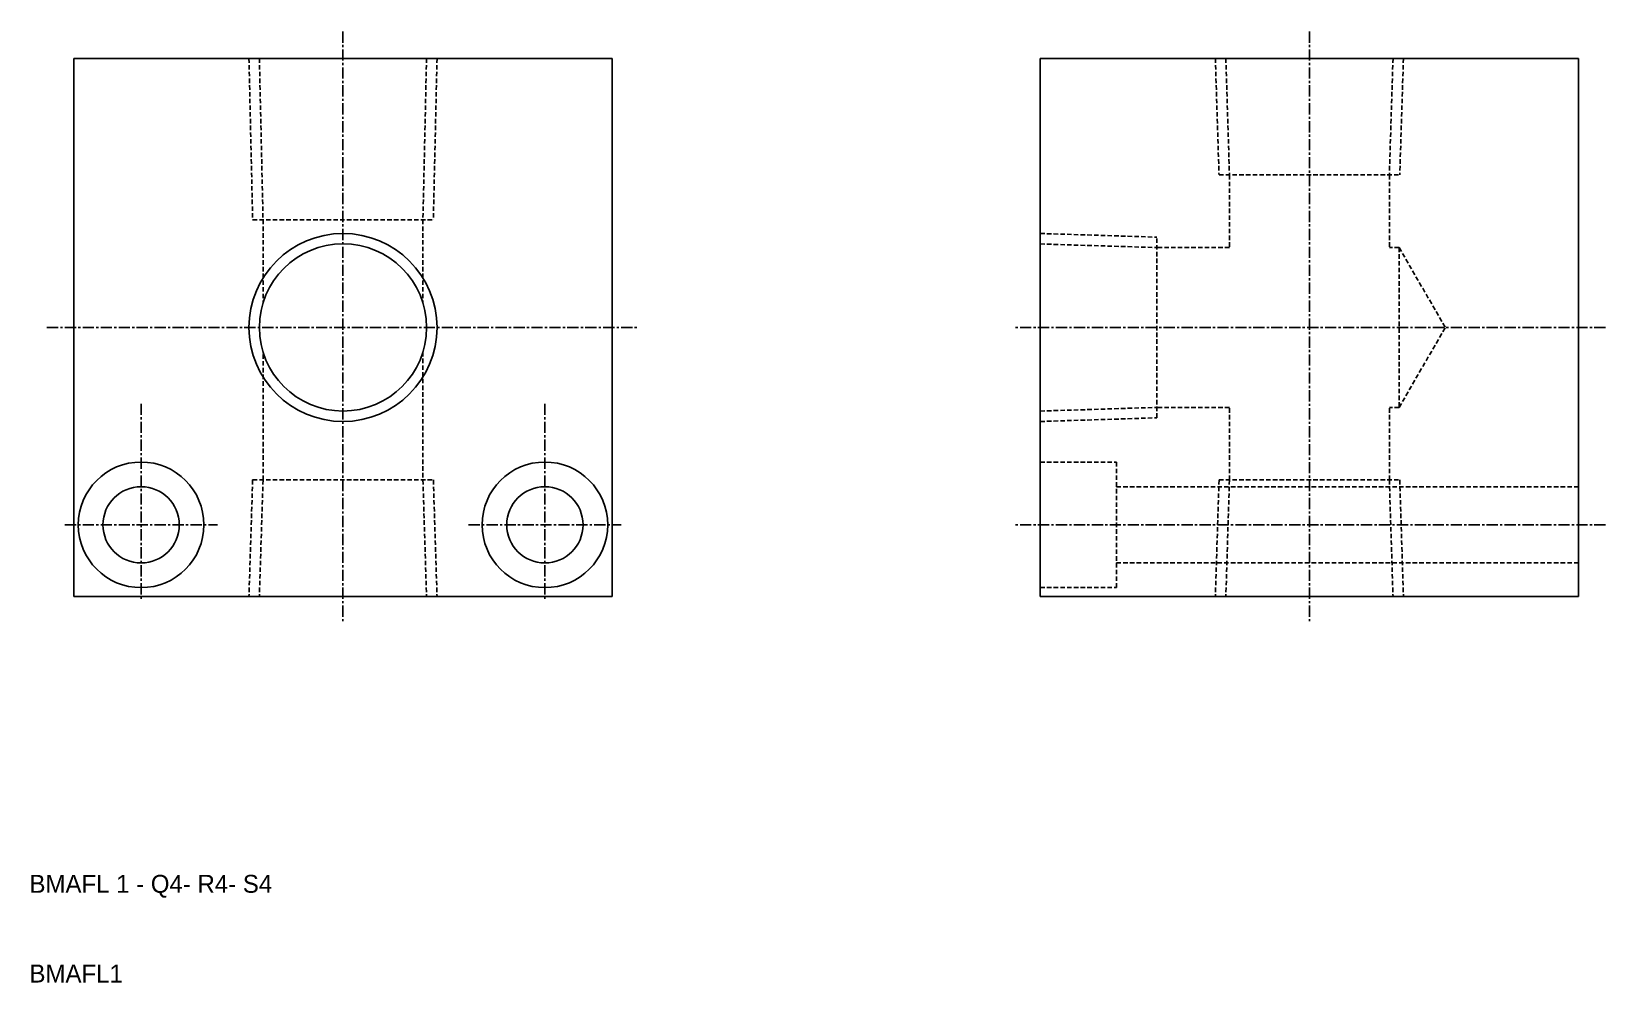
# Model space of a CAD drawing. Extents: x 754 to 930, y 279 to 385.
import ezdxf

# ---------------------------------------------------------------- set-up
doc = ezdxf.new("R2010")
doc.units = 0
doc.linetypes.add('CENTER', pattern=[2, 1.25, -0.25, 0.25, -0.25])
doc.linetypes.add('DASHED', pattern=[0.75, 0.5, -0.25])
doc.layers.get('0').update_dxf_attribs({"linetype": 'CONTINUOUS'})
doc.layers.add('CENTER', color=1, linetype='CENTER')

msp = doc.modelspace()

# ---------------------------------------------------------------- linework, layer by layer
at = {"color": 7, "linetype": 'CONTINUOUS'}
for p, q in [((758.91, 381.69), (758.91, 321.69)), ((758.91, 381.69), (818.91, 381.69)), ((818.91, 381.69), (818.91, 321.69)), ((866.61, 381.69), (866.61, 321.69)), ((866.61, 381.69), (926.61, 381.69)), ((926.61, 381.69), (926.61, 321.69)), ((818.91, 321.69), (758.91, 321.69)), ((926.61, 321.69), (866.61, 321.69))]:
    msp.add_line(p, q, dxfattribs=at)
at = {"color": 3, "linetype": 'DASHED'}
for p, q in [((778.43, 381.69), (778.84, 363.69)), ((779.59, 381.69), (780, 363.69)), ((798.22, 381.69), (797.82, 363.69)), ((799.39, 381.69), (798.98, 363.69)), ((886.13, 381.69), (886.54, 368.69)), ((887.3, 381.69), (887.7, 368.69)), ((905.93, 381.69), (905.52, 368.69)), ((907.09, 381.69), (906.68, 368.69)), ((886.54, 368.69), (906.68, 368.69)), ((887.7, 368.69), (887.7, 360.6)), ((905.52, 368.69), (905.52, 360.6)), ((778.84, 363.69), (798.98, 363.69)), ((780, 363.69), (780, 354.41)), ((797.82, 363.69), (797.82, 354.41)), ((866.61, 362.17), (879.61, 361.76)), ((879.61, 341.62), (879.61, 361.76)), ((866.61, 361), (879.61, 360.6)), ((887.7, 360.6), (879.61, 360.6)), ((906.61, 360.6), (905.52, 360.6)), ((906.61, 360.6), (906.61, 342.78)), ((906.61, 360.6), (911.76, 351.69)), ((906.61, 342.78), (911.76, 351.69)), ((780, 334.69), (780, 348.97)), ((797.82, 348.97), (797.82, 334.69)), ((866.61, 342.37), (879.61, 342.78)), ((887.7, 342.78), (879.61, 342.78)), ((887.7, 334.69), (887.7, 342.78)), ((905.52, 334.69), (905.52, 342.78)), ((906.61, 342.78), (905.52, 342.78)), ((866.61, 341.21), (879.61, 341.62)), ((866.61, 336.69), (875.11, 336.69)), ((875.11, 336.69), (875.11, 322.69)), ((778.84, 334.69), (778.43, 321.69)), ((778.84, 334.69), (798.98, 334.69)), ((780, 334.69), (779.59, 321.69)), ((797.82, 334.69), (798.22, 321.69)), ((798.98, 334.69), (799.39, 321.69)), ((926.61, 333.94), (875.11, 333.94)), ((886.54, 334.69), (886.13, 321.69)), ((886.54, 334.69), (906.68, 334.69)), ((887.7, 334.69), (887.3, 321.69)), ((905.52, 334.69), (905.93, 321.69)), ((906.68, 334.69), (907.09, 321.69)), ((926.61, 325.44), (875.11, 325.44)), ((866.61, 322.69), (875.11, 322.69))]:
    msp.add_line(p, q, dxfattribs=at)
at = {"color": 3, "linetype": 'CONTINUOUS'}
msp.add_circle((788.91, 351.69), 10.48, dxfattribs=at)
at = {"color": 7, "linetype": 'CONTINUOUS'}
for centre, radius in [((788.91, 351.69), 9.32), ((766.41, 329.69), 7), ((811.41, 329.69), 7), ((766.41, 329.69), 4.25), ((811.41, 329.69), 4.25)]:
    msp.add_circle(centre, radius, dxfattribs=at)
at = {"layer": 'CENTER', "color": 1, "linetype": 'CENTER'}
for p, q in [((788.91, 384.69), (788.91, 318.69)), ((896.61, 384.69), (896.61, 318.69)), ((755.91, 351.69), (821.91, 351.69)), ((929.61, 351.69), (863.61, 351.69)), ((766.41, 343.19), (766.41, 321.19)), ((811.41, 343.19), (811.41, 321.19)), ((757.91, 329.69), (774.91, 329.69)), ((802.91, 329.69), (819.91, 329.69)), ((929.61, 329.69), (863.61, 329.69))]:
    msp.add_line(p, q, dxfattribs=at)

# ---------------------------------------------------------------- texts
at = {"color": 7, "linetype": 'CONTINUOUS'}
for s, p in [('BMAFL 1 - Q4- R4- S4', (753.97, 288.67)), ('BMAFL1', (753.97, 278.67))]:
    msp.add_text(s, height=2, dxfattribs=at).set_placement(p)

doc.saveas('drawing.dxf')
